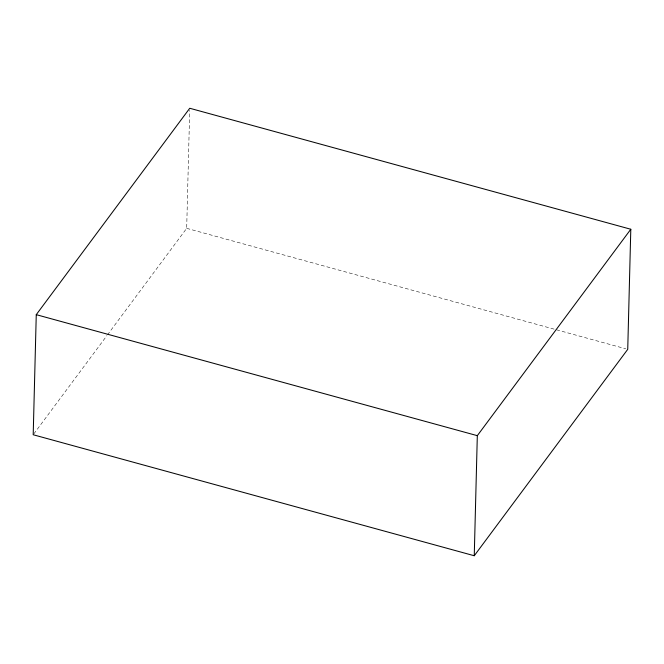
<?xml version="1.0" encoding="UTF-8"?>
<svg xmlns="http://www.w3.org/2000/svg" width="664" height="664" viewBox="0 0 664 664"><rect width="100%" height="100%" fill="white"/><g stroke="black" fill="none" stroke-linecap="round" stroke-linejoin="round"><path stroke-width="0.5" stroke-dasharray="3.32 2.49" d="M107.468 334.863L186.684 228.333L189.688 110.324M33.822 433.907L106.846 335.702M186.684 228.333L625.737 348.791"/><path stroke-width="1" d="M36.263 314.661L33.2 434.746L474.254 555.743L627.737 349.339L630.8 229.254L189.746 108.257L36.263 314.661L477.316 435.667L630.8 229.254M474.254 555.743L477.316 435.667"/></g></svg>
